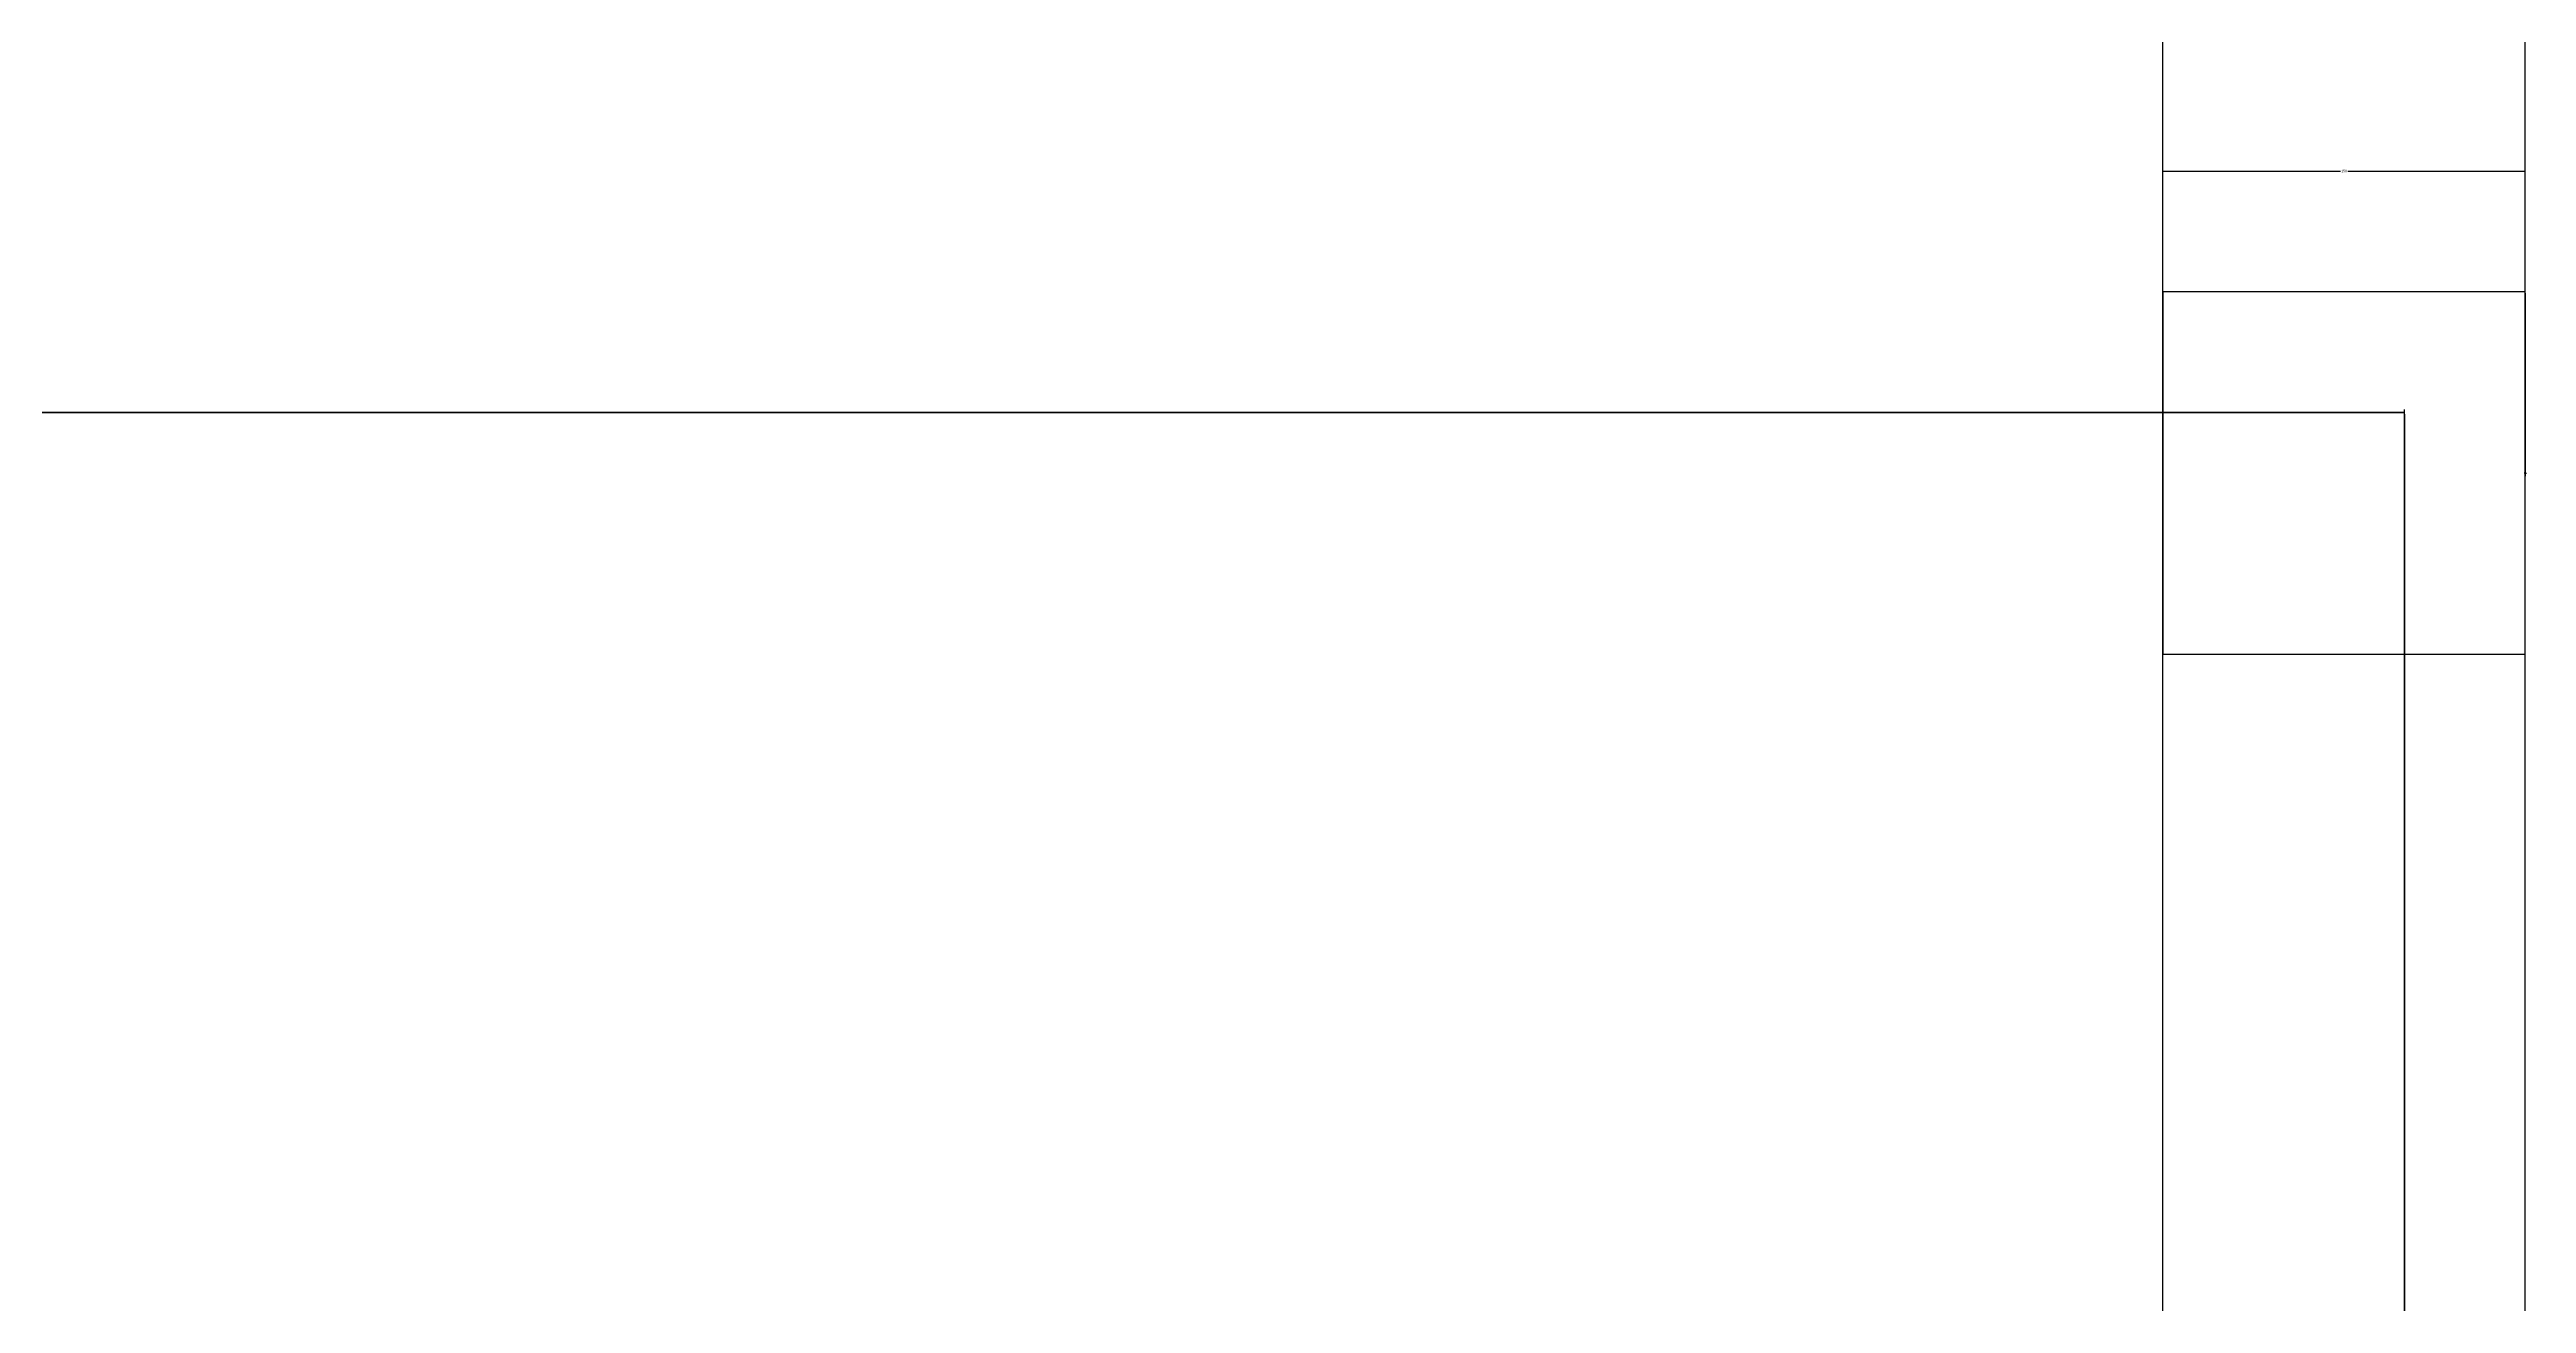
# Model space of a CAD drawing. Header units: millimetres. Extents: x 5000 to 8871, y 3997 to 8901.
# Drawn here: x 6025 to 7050, y 6631 to 7150 of the extents above; entities that cross this region are included whole.
import ezdxf

# ---------------------------------------------------------------- set-up
doc = ezdxf.new("R2010")
doc.units = ezdxf.units.MM
doc.styles.add('OpenSansCondensed-Light', font='OpenSansCondensed-Light.ttf')
doc.dimstyles.new('STRUCTURAL', dxfattribs={"dimtxt": 2.5, "dimasz": 2.5, "dimexe": 1.25, "dimexo": 0.625, "dimtad": 1, "dimcen": 2.5, "dimazin": 3, "dimtfac": 1, "dimtmove": 0, "dimatfit": 3})

# ---------------------------------------------------------------- blocks, each defined once
blk = doc.blocks.new('_CLOSEDFILLED')
at = {"color": 0, "linetype": 'BYBLOCK'}
blk.add_solid([(-1, 0.2), (0, 0), (-1, -0.2)], dxfattribs=at)
blk = doc.blocks.new('*D1')
for p, q in [((5000, 5000.625), (5000, 7001.25)), ((5000.25, 7000), (5998, 7000)), ((6002, 7000), (6999.75, 7000)), ((7000, 5000.625), (7000, 7001.25))]:
    blk.add_line(p, q)
at = {"layer": 'Defpoints'}
for p in [(5000, 7000), (5000, 5000), (7000, 5000)]:
    blk.add_point(p, dxfattribs=at)
at = {"xscale": 0.25, "yscale": 0.25, "rotation": 180}
blk.add_blockref('_CLOSEDFILLED', (5000, 7000), dxfattribs=at)
at = {"xscale": 0.25, "yscale": 0.25}
blk.add_blockref('_CLOSEDFILLED', (7000, 7000), dxfattribs=at)
at = {"insert": (6000, 7000), "char_height": 1, "attachment_point": 5, "style": 'OpenSansCondensed-Light'}
blk.add_mtext('2000', dxfattribs=at)
blk = doc.blocks.new('*D2')
for p, q in [((7000, 6999.375), (7000, 5998.75)), ((6999.75, 6000), (6999.5, 6000)), ((7000, 5000.625), (7000, 6001.25)), ((7000, 6000), (7000, 6000)), ((7000.25, 6000), (7000.5, 6000))]:
    blk.add_line(p, q)
at = {"layer": 'Defpoints'}
for p in [(7000, 7000), (7000, 6000), (7000, 5000)]:
    blk.add_point(p, dxfattribs=at)
at = {"xscale": 0.25, "yscale": 0.25}
blk.add_blockref('_CLOSEDFILLED', (7000, 6000), dxfattribs=at)
at = {"xscale": 0.25, "yscale": 0.25, "rotation": 180}
blk.add_blockref('_CLOSEDFILLED', (7000, 6000), dxfattribs=at)
at = {"insert": (7000, 6002.375), "char_height": 1, "attachment_point": 5, "style": 'OpenSansCondensed-Light'}
blk.add_mtext('0', dxfattribs=at)
blk = doc.blocks.new('*D5')
for p, q in [((6900, 5100.625), (6900, 7101.25)), ((6900.25, 7100), (6973.5, 7100)), ((6976.5, 7100), (7049.75, 7100)), ((7050, 5100.625), (7050, 7101.25))]:
    blk.add_line(p, q)
at = {"layer": 'Defpoints'}
for p in [(6900, 7100), (6900, 5100), (7050, 5100)]:
    blk.add_point(p, dxfattribs=at)
at = {"xscale": 0.25, "yscale": 0.25, "rotation": 180}
blk.add_blockref('_CLOSEDFILLED', (6900, 7100), dxfattribs=at)
at = {"xscale": 0.25, "yscale": 0.25}
blk.add_blockref('_CLOSEDFILLED', (7050, 7100), dxfattribs=at)
at = {"insert": (6975, 7100), "char_height": 1, "attachment_point": 5, "style": 'OpenSansCondensed-Light'}
blk.add_mtext('150', dxfattribs=at)
blk = doc.blocks.new('*D9')
for p, q in [((6900, 6900.625), (6900, 8901.25)), ((6900.25, 8900), (6973.5, 8900)), ((6976.5, 8900), (7049.75, 8900)), ((7050, 6900.625), (7050, 8901.25))]:
    blk.add_line(p, q)
at = {"layer": 'Defpoints'}
for p in [(6900, 8900), (6900, 6900), (7050, 6900)]:
    blk.add_point(p, dxfattribs=at)
at = {"xscale": 0.25, "yscale": 0.25, "rotation": 180}
blk.add_blockref('_CLOSEDFILLED', (6900, 8900), dxfattribs=at)
at = {"xscale": 0.25, "yscale": 0.25}
blk.add_blockref('_CLOSEDFILLED', (7050, 8900), dxfattribs=at)
at = {"insert": (6975, 8900), "char_height": 1, "attachment_point": 5, "style": 'OpenSansCondensed-Light'}
blk.add_mtext('150', dxfattribs=at)
blk = doc.blocks.new('*D10')
for p, q in [((7050, 7049.375), (7050, 6973.75)), ((7049.75, 6975), (7049.5, 6975)), ((7050, 6900.625), (7050, 6976.25)), ((7050, 6975), (7050, 6975)), ((7050.25, 6975), (7050.5, 6975))]:
    blk.add_line(p, q)
at = {"layer": 'Defpoints'}
for p in [(7050, 7050), (7050, 6975), (7050, 6900)]:
    blk.add_point(p, dxfattribs=at)
at = {"xscale": 0.25, "yscale": 0.25}
blk.add_blockref('_CLOSEDFILLED', (7050, 6975), dxfattribs=at)
at = {"xscale": 0.25, "yscale": 0.25, "rotation": 180}
blk.add_blockref('_CLOSEDFILLED', (7050, 6975), dxfattribs=at)
at = {"insert": (7050, 6977.375), "char_height": 1, "attachment_point": 5, "style": 'OpenSansCondensed-Light'}
blk.add_mtext('0', dxfattribs=at)

msp = doc.modelspace()

# ---------------------------------------------------------------- linework, layer by layer
for points in [[(6900, 6900), (7050, 6900), (7050, 7050), (6900, 7050), (6900, 6900)], [(5000, 5000), (7000, 5000), (7000, 7000), (5000, 7000), (5000, 5000)]]:
    msp.add_lwpolyline(points, close=True)

# ---------------------------------------------------------------- dimensions: what is measured, and where the dimension line sits
for base, p1, p2, picture, middle in [((6900, 8900), (6900, 6900), (7050, 6900), '*D9', (6975, 8900)), ((6900, 7100), (6900, 5100), (7050, 5100), '*D5', (6975, 7100)), ((7050, 6975), (7050, 6900), (7050, 7050), '*D10', (7050, 6977.375)), ((5000, 7000), (5000, 5000), (7000, 5000), '*D1', (6000, 7000)), ((7000, 6000), (7000, 5000), (7000, 7000), '*D2', (7000, 6002.375))]:
    dim = msp.add_linear_dim(base=base, p1=p1, p2=p2, dimstyle='STRUCTURAL')
    dim.commit()
    dim.dimension.update_dxf_attribs({"geometry": picture, "text_midpoint": middle})

doc.saveas('drawing.dxf')
